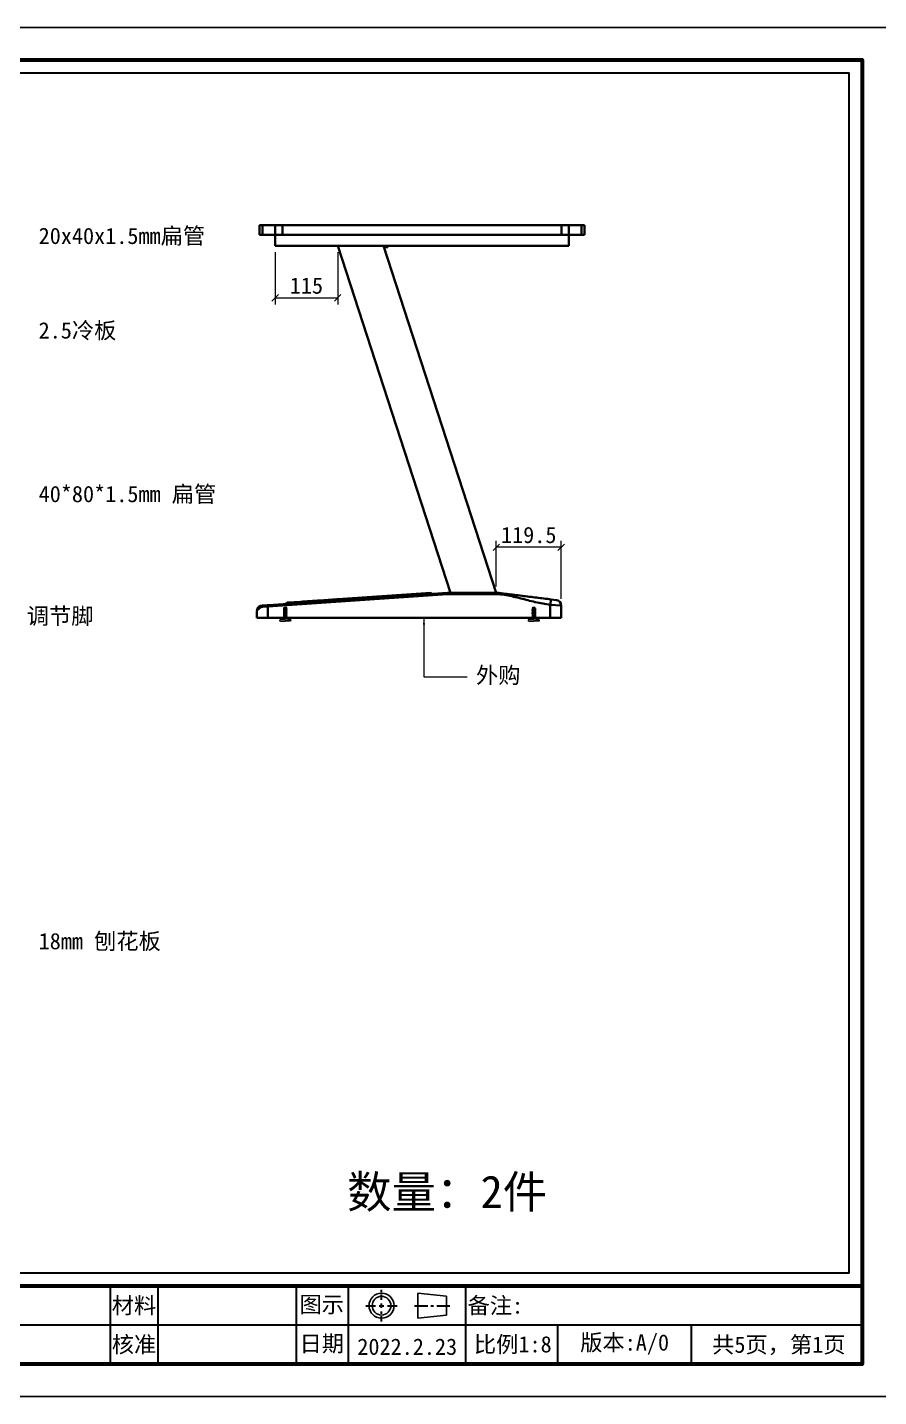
# Model space of a CAD drawing. Header units: inches. Extents: x 15389 to 49212, y -27129 to 13207.
# Drawn here: x 31273 to 32839, y 6678 to 9198 of the extents above; entities that cross this region are included whole.
import ezdxf

# ---------------------------------------------------------------- set-up
doc = ezdxf.new("R2010")
doc.units = ezdxf.units.IN
doc.header["$MEASUREMENT"] = 0
doc.linetypes.add('CENTER2', pattern=[28.575, 19.05, -3.175, 3.175, -3.175])
for name, color, linetype, lineweight in [('05常规标注', 42, 'Continuous', 13), ('图框', 5, 'Continuous', 60), ('粗实线', 7, 'Continuous', 35), ('轮廓线', 7, 'Continuous', 30)]:
    doc.layers.add(name, color=color, linetype=linetype, lineweight=lineweight)
doc.layers.add('OBJ', color=1, linetype='Continuous')
doc.styles.add('ee', font='simfang.ttf')
doc.styles.add('宋体', font='')
doc.styles.add('样式 1', font='')
doc.styles.get('宋体').set_extended_font_data('SimSun')
doc.styles.get('样式 1').set_extended_font_data('SimSun')
doc.dimstyles.new('1-12', dxfattribs={"dimscale": 12, "dimtxt": 2.5, "dimasz": 1, "dimexe": 1, "dimexo": 1, "dimtad": 1, "dimdec": 1, "dimdsep": 46, "dimtxsty": '宋体', "dimblk": 'OBLIQUE', "dimcen": 2.5, "dimclrd": 3, "dimclre": 3, "dimclrt": 256, "dimadec": 0, "dimazin": 0, "dimtfac": 1, "dimtdec": 1, "dimtmove": 1, "dimatfit": 3, "dimfxl": 2, "dimlwd": 9, "dimlwe": 9, "dimarcsym": 1})

# ---------------------------------------------------------------- blocks, each defined once
blk = doc.blocks.new('_Oblique')
at = {"color": 0, "linetype": 'ByBlock', "lineweight": -2}
blk.add_line((-0.5, -0.5), (0.5, 0.5), dxfattribs=at)
blk = doc.blocks.new('*D105')
at = {"color": 3, "linetype": 'Continuous', "lineweight": 9, "transparency": 16777216}
for p, q in [((31729.2, 8783.6), (31729.2, 8687.7)), ((31844.2, 8783.6), (31844.2, 8687.7)), ((31729.2, 8699.7), (31844.2, 8699.7))]:
    blk.add_line(p, q, dxfattribs=at)
at = {"layer": 'Defpoints', "color": 0, "transparency": 16777216}
for p in [(31729.2, 8795.6), (31844.2, 8795.6), (31844.2, 8699.7)]:
    blk.add_point(p, dxfattribs=at)
at = {"color": 3, "lineweight": 9, "transparency": 16777216, "xscale": 12, "yscale": 12, "zscale": 12, "rotation": 180}
blk.add_blockref('_Oblique', (31729.2, 8699.7), dxfattribs=at)
at = {"color": 3, "lineweight": 9, "transparency": 16777216, "xscale": 12, "yscale": 12, "zscale": 12}
blk.add_blockref('_Oblique', (31844.2, 8699.7), dxfattribs=at)
at = {"transparency": 16777216, "insert": (31786.7, 8722.2), "char_height": 30, "attachment_point": 5, "style": '宋体'}
blk.add_mtext('115', dxfattribs=at)
blk = doc.blocks.new('*D106')
at = {"color": 3, "linetype": 'Continuous', "lineweight": 9, "transparency": 16777216}
for p, q in [((32136, 8168.6), (32136, 8252.7)), ((32255.4, 8240.7), (32136, 8240.7)), ((32255.4, 8145.7), (32255.4, 8252.7))]:
    blk.add_line(p, q, dxfattribs=at)
at = {"layer": 'Defpoints', "color": 0, "transparency": 16777216}
for p in [(32136, 8240.7), (32136, 8156.6), (32255.4, 8133.7)]:
    blk.add_point(p, dxfattribs=at)
at = {"color": 3, "lineweight": 9, "transparency": 16777216, "xscale": 12, "yscale": 12, "zscale": 12, "rotation": 180}
blk.add_blockref('_Oblique', (32136, 8240.7), dxfattribs=at)
at = {"color": 3, "lineweight": 9, "transparency": 16777216, "xscale": 12, "yscale": 12, "zscale": 12}
blk.add_blockref('_Oblique', (32255.4, 8240.7), dxfattribs=at)
at = {"transparency": 16777216, "insert": (32195.7, 8263.2), "char_height": 30, "attachment_point": 5, "style": '宋体'}
blk.add_mtext('119.5', dxfattribs=at)
blk = doc.blocks.new('A$C1186033E')
for p, q in [((0, 3.1), (0, 1.2)), ((12.5, 3.1), (0, 3.1)), ((6.2, 6.9), (18.8, 6.9)), ((6.2, 6.2), (6.2, 6.9)), ((6.2, 6.2), (18.8, 6.2)), ((12.5, 3.1), (25, 3.1)), ((18.8, 6.2), (18.8, 6.9)), ((25, 3.1), (25, 1.2)), ((1.2, 0), (12.4, 0)), ((23.7, 0), (12.6, 0))]:
    blk.add_line(p, q)
at = {"color": 6, "linetype": 'ByBlock', "lineweight": 5}
blk.add_line((15.8, 6.9), (9.2, 6.9), dxfattribs=at)
for centre, radius, start, end in [((0.2, 10.5), 7.35, 268.3552, 324.9511), ((1.2, 1.2), 1.25, 180, 270), ((24.8, 10.5), 7.35, 215.0489, 271.6448), ((23.7, 1.2), 1.25, 270, 0)]:
    blk.add_arc(centre, radius, start, end)
at = {"layer": 'OBJ', "color": 6, "lineweight": 5}
for p, q in [((9.2, 30.7), (10.1, 31.9)), ((14.9, 31.9), (10.1, 31.9)), ((15.8, 30.7), (14.9, 31.9)), ((8.7, 24.2), (8.3, 23.6)), ((8.3, 23.6), (8.9, 23.4)), ((8.7, 22.4), (8.3, 21.9)), ((8.3, 21.9), (8.9, 21.7)), ((8.8, 29.3), (8.4, 28.8)), ((8.4, 28.8), (9, 28.5)), ((8.8, 27.5), (8.4, 27)), ((8.4, 27), (9, 26.8)), ((8.8, 25.9), (8.4, 25.4)), ((8.4, 25.4), (9, 25.2)), ((8.8, 20.7), (8.4, 20.2)), ((8.4, 20.2), (9, 20)), ((8.8, 19), (8.4, 18.5)), ((8.4, 18.5), (9, 18.3)), ((8.8, 17.4), (8.4, 16.9)), ((8.4, 16.9), (9, 16.7)), ((8.8, 15.7), (8.4, 15.2)), ((8.4, 15.2), (9, 15)), ((8.8, 14), (8.4, 13.5)), ((8.4, 13.5), (9, 13.2)), ((8.8, 12.4), (8.4, 11.9)), ((8.4, 11.9), (9, 11.7)), ((8.8, 10.8), (8.4, 10.3)), ((8.4, 10.3), (9, 10.1)), ((8.8, 9.2), (8.4, 8.7)), ((8.4, 8.7), (9, 8.5)), ((8.8, 7.7), (8.4, 7.2)), ((8.4, 7.2), (9, 6.9)), ((15.7, 26), (8.7, 24.2)), ((15.7, 24.3), (8.7, 22.4)), ((14.5, 30.7), (8.8, 29.3)), ((15.8, 29.4), (8.8, 27.5)), ((15.8, 27.8), (8.8, 25.9)), ((15.8, 22.6), (8.8, 20.7)), ((15.8, 20.9), (8.8, 19)), ((15.8, 19.3), (8.8, 17.4)), ((15.8, 17.6), (8.8, 15.7)), ((15.8, 15.9), (8.8, 14)), ((15.8, 14.3), (8.8, 12.4)), ((15.8, 12.7), (8.8, 10.8)), ((15.8, 11.1), (8.8, 9.2)), ((15.8, 9.5), (8.8, 7.7)), ((8.9, 23.4), (15.9, 25.3)), ((8.9, 21.7), (15.9, 23.6)), ((9, 28.5), (15.8, 30.4)), ((9, 26.8), (16, 28.7)), ((9, 25.2), (16, 27.1)), ((9, 20), (16, 21.9)), ((9, 18.3), (16, 20.1)), ((9, 16.7), (16, 18.6)), ((9, 15), (16, 16.9)), ((9, 13.2), (16, 15.1)), ((9, 11.7), (16, 13.5)), ((9, 10.1), (16, 12)), ((9, 8.5), (16, 10.4)), ((9, 6.9), (16, 8.8)), ((9.2, 6.9), (9.2, 30.9)), ((9.3, 30.9), (9.2, 30.9)), ((15.8, 30.7), (9.2, 30.7)), ((9.2, 30.2), (11.6, 30.7)), ((15.8, 8), (11.7, 6.9)), ((14.7, 6.9), (16, 7.2)), ((16.3, 25.8), (15.7, 26)), ((16.3, 24.1), (15.7, 24.3)), ((15.8, 6.9), (15.8, 30.7)), ((16.4, 29.2), (15.8, 29.4)), ((16.4, 27.6), (15.8, 27.8)), ((16.4, 22.4), (15.8, 22.6)), ((16.4, 20.6), (15.8, 20.9)), ((16.4, 19.1), (15.8, 19.3)), ((16.4, 17.4), (15.8, 17.6)), ((16.4, 15.6), (15.8, 15.9)), ((16.4, 14), (15.8, 14.3)), ((16.4, 12.5), (15.8, 12.7)), ((16.4, 10.9), (15.8, 11.1)), ((16.4, 9.3), (15.8, 9.5)), ((16.4, 7.7), (15.8, 8)), ((15.9, 25.3), (16.3, 25.8)), ((15.9, 23.6), (16.3, 24.1)), ((16, 28.7), (16.4, 29.2)), ((16, 27.1), (16.4, 27.6)), ((16, 21.9), (16.4, 22.4)), ((16, 20.1), (16.4, 20.6)), ((16, 18.6), (16.4, 19.1)), ((16, 16.9), (16.4, 17.4)), ((16, 15.1), (16.4, 15.6)), ((16, 13.5), (16.4, 14)), ((16, 12), (16.4, 12.5)), ((16, 10.4), (16.4, 10.9)), ((16, 8.8), (16.4, 9.3)), ((16, 7.2), (16.4, 7.7))]:
    blk.add_line(p, q, dxfattribs=at)

msp = doc.modelspace()

# ---------------------------------------------------------------- linework, layer by layer
at = {"color": 14, "lineweight": 25}
for p, q in [((31991.57, 6867.96), (31991.57, 6821.88)), ((32044.37, 6862.2), (31991.57, 6867.96)), ((32044.37, 6862.2), (32044.37, 6827.64)), ((32044.37, 6827.64), (31991.57, 6821.88))]:
    msp.add_line(p, q, dxfattribs=at)
for radius in [23.04, 17.28]:
    msp.add_circle((31924.89, 6844.92), radius, dxfattribs=at)
at = {"layer": 'Defpoints'}
msp.add_lwpolyline([(29305.38, 6677.55), (32869.38, 6677.55), (32869.38, 9197.55), (29305.38, 9197.55)], close=True, dxfattribs=at)
at = {"layer": '图框', "color": 32}
msp.add_lwpolyline([(29545.38, 9137.55), (32809.38, 9137.55), (32809.38, 6737.55), (29545.38, 6737.55)], close=True, dxfattribs=at)
msp.add_lwpolyline([(29545.38, 6881.55), (32809.38, 6881.55)], dxfattribs=at)
at = {"layer": '粗实线'}
for p, q in [((31700.21, 8833.59), (31700.21, 8815.59)), ((31700.21, 8833.59), (31705.78, 8833.59)), ((31705.78, 8833.59), (31705.78, 8815.59)), ((31705.78, 8833.59), (31729.06, 8833.59)), ((31729.06, 8833.59), (31729.06, 8815.59)), ((31729.06, 8833.59), (31742.5, 8833.59)), ((31742.5, 8833.59), (31742.5, 8815.59)), ((31742.5, 8833.59), (32255.93, 8833.59)), ((32255.93, 8833.59), (32255.93, 8815.59)), ((32255.93, 8833.59), (32269.36, 8833.59)), ((32269.36, 8833.59), (32269.36, 8815.59)), ((32269.36, 8833.59), (32292.65, 8833.59)), ((32292.65, 8833.59), (32292.65, 8815.59)), ((32292.65, 8833.59), (32298.21, 8833.59)), ((32298.21, 8833.59), (32298.21, 8815.59)), ((31700.21, 8815.59), (31705.78, 8815.59)), ((31705.78, 8815.59), (31729.06, 8815.59)), ((31729.06, 8815.59), (31742.5, 8815.59)), ((31729.21, 8815.59), (31729.21, 8795.59)), ((31729.21, 8795.59), (32269.21, 8795.59)), ((31742.5, 8815.59), (32255.93, 8815.59)), ((31844.21, 8795.59), (31928.33, 8795.59)), ((32051.84, 8156.59), (31844.21, 8795.59)), ((31928.33, 8795.59), (32135.95, 8156.59)), ((31936.71, 8793.09), (31936.71, 8795.59)), ((32255.93, 8815.59), (32269.36, 8815.59)), ((32269.21, 8795.59), (32269.21, 8815.59)), ((32269.36, 8815.59), (32292.65, 8815.59)), ((32292.65, 8815.59), (32298.21, 8815.59)), ((31936.71, 8793.09), (31929.14, 8793.09)), ((31715.42, 8131.95), (32046.49, 8154.59)), ((32046.42, 8156.59), (31716.69, 8134.05)), ((31775.59, 8140.58), (31752.14, 8138.98)), ((31779.42, 8140.84), (31775.59, 8140.58)), ((31775.59, 8140.58), (31779.61, 8138.35)), ((31779.42, 8140.84), (31779.1, 8138.63)), ((31807.15, 8142.74), (31779.42, 8140.84)), ((31810.84, 8142.99), (31807.15, 8142.74)), ((31811.46, 8140.53), (31807.15, 8142.74)), ((31810.45, 8141.04), (31810.84, 8142.99)), ((31842.75, 8145.17), (31810.84, 8142.99)), ((31846.98, 8142.95), (31842.75, 8145.17)), ((31844.52, 8145.29), (31842.8, 8145.17)), ((32015.82, 8157.01), (31844.52, 8145.29)), ((31844.59, 8144.21), (31844.52, 8145.29)), ((32018.49, 8154.68), (32015.82, 8157.01)), ((32046.42, 8156.59), (32046.49, 8154.59)), ((32051.84, 8156.59), (32046.42, 8156.59)), ((32046.49, 8154.59), (32141.3, 8154.59)), ((32135.95, 8156.59), (32051.84, 8156.59)), ((32141.42, 8156.59), (32135.95, 8156.59)), ((32246.64, 8143.67), (32236.64, 8144.9)), ((31695.42, 8123.25), (31695.42, 8110.59)), ((31715.42, 8110.59), (31715.42, 8131.95)), ((31751.44, 8138.93), (31749.12, 8136.26)), ((31752.14, 8138.98), (31751.44, 8138.93)), ((31752.14, 8138.98), (31751.58, 8136.43)), ((32235.42, 8134.97), (32235.42, 8110.59)), ((32235.42, 8134.97), (32255.42, 8133.74)), ((32255.42, 8110.59), (32255.42, 8133.74)), ((31695.42, 8110.59), (31715.42, 8110.59)), ((32235.42, 8110.59), (31715.42, 8110.59)), ((32235.42, 8110.59), (32255.42, 8110.59))]:
    msp.add_line(p, q, dxfattribs=at)
msp.add_arc((32245.42, 8133.74), 10, 359.97998, 82.99873, dxfattribs=at)
for points, knots in [([(32141.3, 8154.59), (32141.3, 8154.6), (32141.31, 8154.75), (32141.33, 8155.12), (32141.37, 8155.68), (32141.4, 8156.18), (32141.42, 8156.53), (32141.42, 8156.57), (32141.42, 8156.59)], [0, 0, 0, 0, 0.0081611, 0.1425506, 0.3572863, 0.571642, 0.7858179, 1, 1, 1, 1]), ([(32141.3, 8154.59), (32145.73, 8153.95), (32154.6, 8152.67), (32167.76, 8149.81), (32180.87, 8146.61), (32194.17, 8143.2), (32207.69, 8139.9), (32221.48, 8136.91), (32230.78, 8135.62), (32235.42, 8134.97)], [0, 0, 0, 0, 0.1394983, 0.2794152, 0.4197604, 0.5602824, 0.7073156, 0.8538795, 1, 1, 1, 1]), ([(32236.64, 8144.9), (32232.2, 8145.44), (32223.29, 8146.54), (32209.96, 8148.17), (32196.64, 8149.81), (32183.11, 8151.47), (32169.38, 8153.16), (32155.41, 8154.87), (32146.08, 8156.02), (32141.42, 8156.59)], [0, 0, 0, 0, 0.1394741, 0.2793443, 0.4196567, 0.560177, 0.7072421, 0.8538539, 1, 1, 1, 1]), ([(32236.64, 8144.9), (32236.64, 8144.87), (32236.63, 8144.8), (32236.56, 8144.25), (32236.45, 8143.33), (32236.29, 8142.04), (32236.1, 8140.45), (32235.88, 8138.67), (32235.65, 8136.82), (32235.5, 8135.58), (32235.42, 8134.97)], [0, 0, 0, 0, 0.116516, 0.2400113, 0.3686408, 0.5, 0.6313592, 0.7599887, 0.883484, 1, 1, 1, 1]), ([(31695.91, 8123.97), (31695.87, 8123.91), (31695.66, 8123.64), (31695.48, 8123.35), (31695.44, 8123.28), (31695.42, 8123.25)], [0, 0, 0, 0, 0.1289825, 0.5836434, 1, 1, 1, 1]), ([(31695.42, 8123.25), (31695.44, 8123.28), (31695.48, 8123.34), (31695.68, 8123.65), (31695.86, 8123.9), (31695.9, 8123.95)], [0, 0, 0, 0, 0.4172264, 0.872887, 1, 1, 1, 1]), ([(31700.09, 8131.67), (31699.92, 8131.57), (31699.18, 8131.16), (31698.08, 8130.11), (31696.88, 8128.57), (31696.01, 8126.84), (31695.72, 8125.61), (31695.58, 8125)], [0, 0, 0, 0, 0.0701604, 0.3069722, 0.543784, 0.7761222, 1, 1, 1, 1]), ([(31703.58, 8133.15), (31702.74, 8132.98), (31700.85, 8132.59), (31698.36, 8130.51), (31696.44, 8127.49), (31696.07, 8125.12), (31695.89, 8123.93)], [0, 0, 0, 0, 0.1953014, 0.4405699, 0.7174919, 1, 1, 1, 1]), ([(31695.9, 8123.95), (31695.93, 8124), (31696.04, 8124.15), (31696.28, 8124.47), (31696.63, 8124.91), (31697.06, 8125.43), (31697.63, 8126.11), (31698.43, 8126.96), (31699.41, 8127.9), (31700.43, 8128.75), (31701.54, 8129.56), (31702.79, 8130.3), (31704.01, 8130.84), (31704.92, 8131.11), (31705.54, 8131.24), (31706.22, 8131.35), (31706.98, 8131.44), (31707.87, 8131.5), (31709.05, 8131.56), (31710.68, 8131.66), (31712.86, 8131.8), (31714.51, 8131.9), (31715.42, 8131.95)], [0, 0, 0, 0, 0.01801298, 0.05735942, 0.09861751, 0.14186244, 0.19121839, 0.2560747, 0.33336765, 0.39810565, 0.44504717, 0.522285, 0.58901603, 0.61265626, 0.63817495, 0.66563756, 0.69509658, 0.72659448, 0.76786427, 0.82719529, 0.9045781, 1, 1, 1, 1]), ([(31716.69, 8134.05), (31715.46, 8133.96), (31713.81, 8133.85), (31711.79, 8133.71), (31710.59, 8133.63), (31709.34, 8133.54), (31708.12, 8133.46), (31707.02, 8133.38), (31705.9, 8133.31), (31705.05, 8133.25), (31704.39, 8133.2), (31703.64, 8133.15), (31703.28, 8133.13), (31703.24, 8133.13), (31703.26, 8133.13), (31703.32, 8133.13), (31703.43, 8133.14), (31703.53, 8133.15), (31703.58, 8133.15)], [0, 0, 0, 0, 0.1673981, 0.2229344, 0.2787379, 0.3350705, 0.4003041, 0.455991, 0.5029581, 0.5858166, 0.6287942, 0.6735473, 0.8277959, 0.8603965, 0.8938165, 0.9281607, 0.9635257, 1, 1, 1, 1])]:
    msp.add_open_spline(points, degree=3, knots=knots, dxfattribs=at)
msp.add_open_spline([(31715.42, 8131.95), (31715.52, 8132.23), (31715.72, 8132.77), (31716.03, 8133.46), (31716.35, 8133.94), (31716.58, 8134.01), (31716.69, 8134.05)], degree=3, dxfattribs=at)
at = {"layer": '轮廓线'}
for p, q in [((31426.16, 6737.55), (31426.16, 6881.55)), ((31513.87, 6737.55), (31513.87, 6881.55)), ((31768.14, 6737.55), (31768.14, 6881.55)), ((31864.14, 6737.55), (31864.14, 6881.55)), ((32080.14, 6809.55), (32080.14, 6881.55)), ((30388.14, 6809.55), (32809.38, 6809.55)), ((32080.14, 6737.55), (32080.14, 6809.55)), ((32249.34, 6737.55), (32249.34, 6809.55)), ((32494.95, 6737.55), (32494.95, 6809.55))]:
    msp.add_line(p, q, dxfattribs=at)
at = {"layer": '轮廓线', "color": 4, "linetype": 'CENTER2', "ltscale": 0.5}
for p, q in [((31924.89, 6855.77), (31924.89, 6873.96)), ((31924.89, 6840.66), (31924.89, 6849.18)), ((31924.89, 6815.88), (31924.89, 6834.07))]:
    msp.add_line(p, q, dxfattribs=at)
at = {"layer": '轮廓线', "color": 4, "linetype": 'CENTER2'}
for p, q in [((31895.85, 6844.92), (31914.04, 6844.92)), ((31920.63, 6844.92), (31929.15, 6844.92)), ((31935.74, 6844.92), (31953.93, 6844.92))]:
    msp.add_line(p, q, dxfattribs=at)
at = {"layer": '轮廓线', "color": 4}
for p, q in [((31985.57, 6844.92), (32009.76, 6844.92)), ((32015.76, 6844.92), (32020.42, 6844.92)), ((32026.42, 6844.92), (32050.37, 6844.92))]:
    msp.add_line(p, q, dxfattribs=at)
at = {"layer": '轮廓线', "color": 7}
msp.add_lwpolyline([(29569.38, 6905.55), (32785.38, 6905.55), (32785.38, 9113.55), (29569.38, 9113.55)], close=True, dxfattribs=at)

# ---------------------------------------------------------------- block references
at = {"layer": '05常规标注', "xscale": -0.8068060096311926, "yscale": 0.8068060096311926, "zscale": 0.8068060096311926}
for p in [(31757.89, 8104.7), (32215.12, 8104.7)]:
    msp.add_blockref('A$C1186033E', p, dxfattribs=at)

# ---------------------------------------------------------------- texts
at = {"color": 7, "lineweight": 15, "width": 627.26, "attachment_point": 4, "style": 'ee'}
for s, insert, char_height in [('20x40x1.5mm扁管', (31294, 8812.22), 30), ('2.5冷板', (31294, 8638.23), 30), ('40*80*1.5mm 扁管', (31294, 8337.1), 30), ('调节脚', (31272.23, 8112.62), 30), ('\\P外购', (32098.64, 8028.71), 30), ('18mm 刨花板', (31294, 7514.2), 30), ('\\P数量：2件', (31861.56, 7101.12), 60)]:
    msp.add_mtext(s, dxfattribs=dict(at, insert=insert, char_height=char_height))
at = {"layer": '轮廓线', "char_height": 30, "attachment_point": 5, "style": '样式 1'}
for s, insert, width in [('{\\fSimSun|b1|i0|c134|p2;材料}', (31469.48, 6843.86), 224.6594), ('{\\fSimSun|b1|i0|c134|p2;图示}', (31814.98, 6845.55), 224.6594), ('{\\fSimSun|b1|i0|c134|p2;备注:}', (32134.22, 6843.66), 224.6594), ('{\\fSimSun|b1|i0|c134|p2;核准}', (31469.48, 6771.86), 224.6594), ('{\\fSimSun|b1|i0|c134|p2;日期}', (31814.98, 6773.55), 224.6594), ('{\\fSimSun|b1|i0|c134|p2;2022.2.23}', (31972.14, 6769.2), 216), ('{\\fSimSun|b1|i0|c134|p2;比例1:8}', (32166.4, 6772.21), 203.2229), ('{\\fSimSun|b1|i0|c134|p2;版本:A/0}', (32372.15, 6773.55), 245.6073), ('{\\fSimSun|b1|i0|c134|p2;共5页，第1页}', (32655.87, 6771.07), 345.0581)]:
    msp.add_mtext(s, dxfattribs=dict(at, insert=insert, width=width))

# ---------------------------------------------------------------- dimensions: what is measured, and where the dimension line sits
at = {"color": 1}
for base, p1, p2, picture, middle in [((31844.21, 8699.67), (31729.21, 8795.59), (31844.21, 8795.59), '*D105', (31786.71, 8722.17)), ((32135.95, 8240.7), (32255.42, 8133.74), (32135.95, 8156.59), '*D106', (32195.69, 8263.2))]:
    dim = msp.add_linear_dim(base=base, p1=p1, p2=p2, dimstyle='1-12', dxfattribs=at)
    dim.commit()
    dim.dimension.update_dxf_attribs({"geometry": picture, "text_midpoint": middle})

# ---------------------------------------------------------------- leaders
msp.add_leader([(32002.94, 8110.59), (32002.94, 8002.44), (32082.16, 8002.44)], dimstyle='1-12', dxfattribs=at)

doc.saveas('drawing.dxf')
